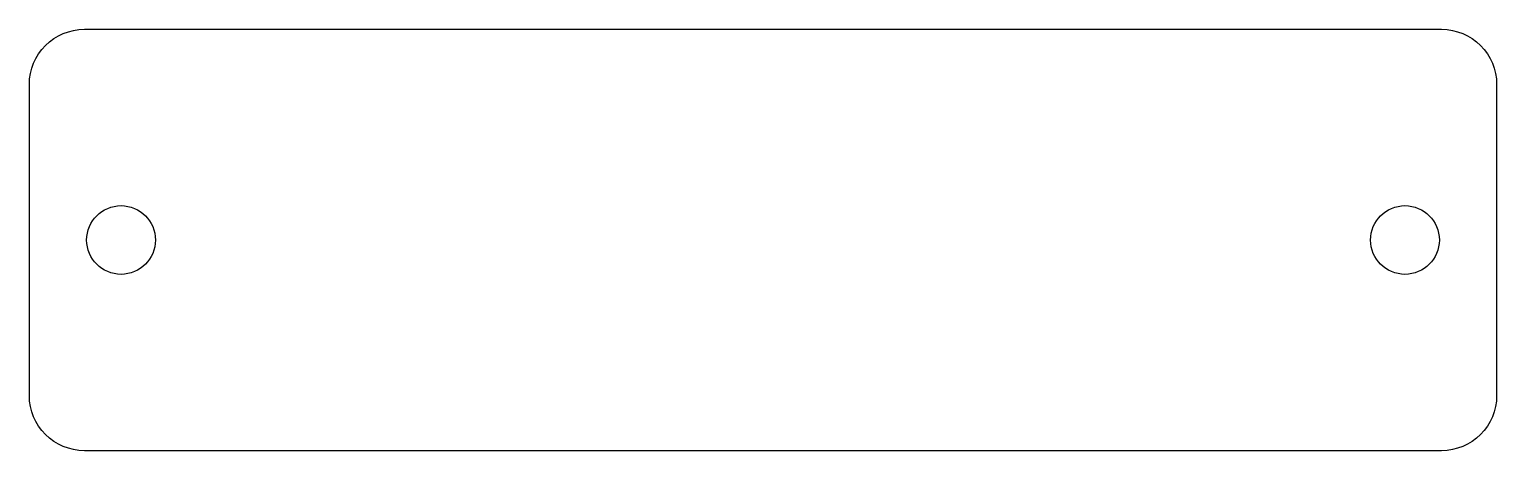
# Model space of a CAD drawing. Extents: x -80 to 80, y -23 to 23.
import ezdxf

# ---------------------------------------------------------------- set-up
doc = ezdxf.new("R2010")
doc.units = 0

msp = doc.modelspace()

# ---------------------------------------------------------------- linework, layer by layer
at = {"layer": '1'}
msp.add_lwpolyline([(80, 17), (80, -17, -0.414214), (74, -23), (-74, -23, -0.414214), (-80, -17), (-80, 17, -0.414214), (-74, 23), (74, 23, -0.414214)], format="xyb", close=True, dxfattribs=at)
for centre in [(-70, 0), (70, 0)]:
    msp.add_circle(centre, 3.75, dxfattribs=at)

doc.saveas('drawing.dxf')
